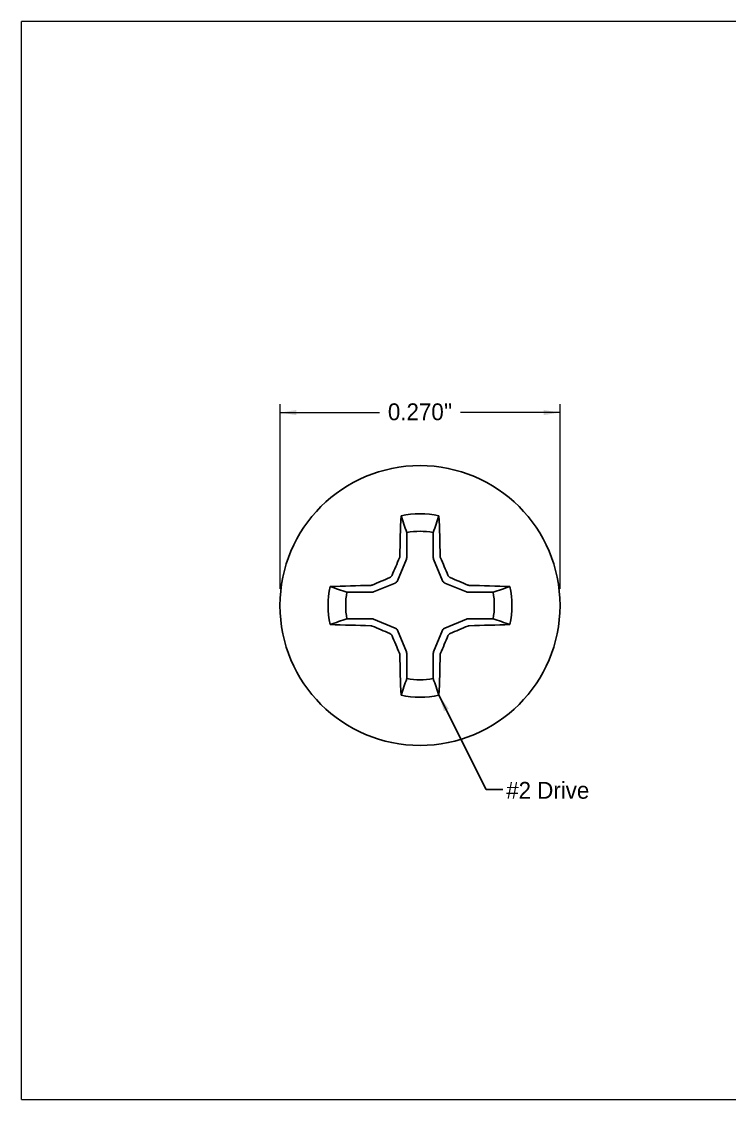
# Model space of a CAD drawing. Header units: inches. Extents: x 0.03 to 1.4, y 0.03 to 1.07.
# Drawn here: x 0.033 to 0.715, y 0.033 to 1.073 of the extents above; entities that cross this region are included whole.
import ezdxf

# ---------------------------------------------------------------- set-up
doc = ezdxf.new("R2010")
doc.units = ezdxf.units.IN
doc.header["$LTSCALE"] = 0.13
doc.header["$MEASUREMENT"] = 0
doc.linetypes.add('SLD-Solid', pattern=[0])
doc.styles.add('SLDTEXTSTYLE0', font='ARIAL.TTF', dxfattribs={"width": 0.948})
doc.styles.get("Standard").update_dxf_attribs({"font": 'ARIAL.TTF'})
doc.dimstyles.new('SLDDIMSTYLE0', dxfattribs={"dimtxt": 0.015774, "dimasz": 0.015774, "dimexe": 0, "dimexo": 0.0625, "dimgap": 0.003943, "dimtad": 0, "dimtih": 1, "dimtoh": 1, "dimdec": 3, "dimrnd": 1e-09, "dimzin": 0, "dimdsep": 46, "dimtxsty": 'SLDTEXTSTYLE0', "dimsah": 1, "dimcen": 0.09, "dimadec": 0, "dimazin": 0, "dimtfac": 1, "dimtdec": 3, "dimtofl": 0, "dimtmove": 0, "dimatfit": 3, "dimfxl": 1, "dimfrac": 2, "dimtolj": 1, "dimtzin": 12, "dimarcsym": 0})
doc.dimstyles.new('SLDDIMSTYLE1', dxfattribs={"dimtxt": 0.18, "dimasz": 0.015774, "dimexe": 0, "dimexo": 0.0625, "dimgap": 0, "dimtad": 0, "dimtih": 1, "dimtoh": 1, "dimdec": 0, "dimrnd": 1e-09, "dimzin": 0, "dimdsep": 46, "dimtxsty": 'STANDARD', "dimsah": 1, "dimcen": 0.09, "dimadec": 0, "dimazin": 0, "dimtfac": 0.015774, "dimtdec": 0, "dimtofl": 0, "dimtmove": 0, "dimatfit": 3, "dimfxl": 1, "dimfrac": 2, "dimtolj": 1, "dimtzin": 0, "dimarcsym": 0})

# ---------------------------------------------------------------- blocks, each defined once
blk = doc.blocks.new('_D')
at = {"color": 7, "linetype": 'SLD-Solid', "lineweight": 0}
for p, q in [((0.2817, 0.5253), (0.2817, 0.7034)), ((0.5517, 0.5253), (0.5517, 0.7034)), ((0.2817, 0.6952), (0.3776, 0.6952)), ((0.5517, 0.6952), (0.4557, 0.6952))]:
    blk.add_line(p, q, dxfattribs=at)
at = {"color": 7, "linetype": 'SLD-Solid', "lineweight": 18}
for points in [[(0.2817, 0.6952), (0.2974, 0.6928), (0.2974, 0.6977)], [(0.5517, 0.6952), (0.5359, 0.6977), (0.5359, 0.6928)]]:
    blk.add_solid(points, dxfattribs=at)
at = {"color": 7, "linetype": 'SLD-Solid', "lineweight": 18, "attachment_point": 1, "style": 'SLDTEXTSTYLE0'}
for s, insert, char_height in [('0.270', (0.3857, 0.7041), 0.01625), ('"', (0.4399, 0.7041), 0.0163)]:
    blk.add_mtext(s, dxfattribs=dict(at, insert=insert, char_height=char_height))

msp = doc.modelspace()

# ---------------------------------------------------------------- linework, layer by layer
at = {"color": 7, "linetype": 'SLD-Solid', "lineweight": 18}
for p, q in [((0.0325, 0.0325), (0.0325, 1.0725)), ((1.3975, 1.0725), (0.0325, 1.0725)), ((0.0325, 0.0325), (1.3975, 0.0325))]:
    msp.add_line(p, q, dxfattribs=at)
at = {"color": 7, "linetype": 'SLD-Solid', "lineweight": 25}
for p, q in [((0.4038732, 0.5795626), (0.4038732, 0.5552878)), ((0.4294463, 0.5552878), (0.4294463, 0.5795626)), ((0.4035699, 0.5537629), (0.3949408, 0.5329305)), ((0.4383787, 0.5329305), (0.4297497, 0.5537629)), ((0.3927843, 0.5307739), (0.3719519, 0.5221449)), ((0.4613677, 0.5221449), (0.4405353, 0.5307739)), ((0.370427, 0.5218416), (0.3461522, 0.5218416)), ((0.4871673, 0.5218416), (0.4628926, 0.5218416)), ((0.3461522, 0.4962684), (0.370427, 0.4962684)), ((0.3719519, 0.4959651), (0.3927843, 0.4873361)), ((0.4405353, 0.4873361), (0.4613677, 0.4959651)), ((0.4628926, 0.4962684), (0.4871673, 0.4962684)), ((0.3949408, 0.4851795), (0.4035699, 0.4643471)), ((0.4297497, 0.4643471), (0.4383787, 0.4851795)), ((0.4038732, 0.4628222), (0.4038732, 0.4385475)), ((0.4294463, 0.4385475), (0.4294463, 0.4628222))]:
    msp.add_line(p, q, dxfattribs=at)
msp.add_circle((0.4166598, 0.509055), 0.135, dxfattribs=at)
for centre, radius, start, end in [((2.4679486, 0.5156766), 2.0711408, 177.785626, 178.8674757), ((0.4166598, 0.509055), 0.0885599, 78.0709408, 101.9290592), ((-1.634629, 0.5156766), 2.0711408, 1.1325243, 2.214374), ((0.4166598, 0.509055), 0.0716576, 79.7211093, 100.2788907), ((2.5734503, -0.3839149), 2.3704825, 156.6638247, 157.107779), ((-1.7401307, -0.3839149), 2.3704825, 22.892221, 23.3361753), ((1.3096296, -1.6477355), 2.3704825, 112.892221, 113.3361753), ((-0.4763101, -1.6477355), 2.3704825, 66.6638247, 67.107779), ((0.4166598, 0.509055), 0.0885599, 168.0709408, 191.9290592), ((0.4100382, -1.5422338), 2.0711408, 91.1325243, 92.214374), ((0.4166598, 0.509055), 0.0716576, 169.7211093, 190.2788907), ((0.4232814, -1.5422338), 2.0711408, 87.785626, 88.8674757), ((0.4166598, 0.509055), 0.0716576, 349.7211093, 10.2788907), ((0.4166598, 0.509055), 0.0885599, 348.0709408, 11.9290592), ((0.4100382, 2.5603438), 2.0711408, 267.785626, 268.8674757), ((1.3096296, 2.6658455), 2.3704825, 246.6638247, 247.107779), ((-0.4763101, 2.6658455), 2.3704825, 292.892221, 293.3361753), ((0.4232814, 2.5603438), 2.0711408, 271.1325243, 272.214374), ((2.5734503, 1.4020249), 2.3704825, 202.892221, 203.3361753), ((-1.7401307, 1.4020249), 2.3704825, 336.6638247, 337.107779), ((2.4679486, 0.5024334), 2.0711408, 181.1325243, 182.214374), ((-1.634629, 0.5024334), 2.0711408, 357.785626, 358.8674757), ((0.4166598, 0.509055), 0.0716576, 259.7211093, 280.2788907), ((0.4166598, 0.509055), 0.0885599, 258.0709408, 281.9290592)]:
    msp.add_arc(centre, radius, start, end, dxfattribs=at)
for centre, major_axis, ratio, start_param, end_param in [((0.3998579, 0.5552939), (-0.0039387, 0.0007835), 0.996045029, 2.945999977, 3.33718533), ((0.4334616, 0.5552939), (0.0039387, 0.0007835), 0.996045029, 2.945999977, 3.33718533), ((0.391236, 0.5344787), (-0.0028411, 0.0028411), 0.995546167, 2.750469266, 3.532716041), ((0.4420835, 0.5344787), (0.0028411, 0.0028411), 0.995546167, 2.750469266, 3.532716041), ((0.3704209, 0.5258568), (-0.0007835, 0.0039387), 0.996045029, 2.945999977, 3.33718533), ((0.4628986, 0.5258568), (0.0007835, 0.0039387), 0.996045029, 2.945999977, 3.33718533), ((0.3704209, 0.4922532), (-0.0007835, -0.0039387), 0.996045029, 2.945999977, 3.33718533), ((0.4628986, 0.4922532), (0.0007835, -0.0039387), 0.996045029, 2.945999977, 3.33718533), ((0.391236, 0.4836313), (-0.0028411, -0.0028411), 0.995546167, 2.750469266, 3.532716041), ((0.4420835, 0.4836313), (0.0028411, -0.0028411), 0.995546167, 2.750469266, 3.532716041), ((0.3998579, 0.4628162), (-0.0039387, -0.0007835), 0.996045029, 2.945999977, 3.33718533), ((0.4334616, 0.4628162), (0.0039387, -0.0007835), 0.996045029, 2.945999977, 3.33718533)]:
    msp.add_ellipse(centre, major_axis=major_axis, ratio=ratio, start_param=start_param, end_param=end_param, dxfattribs=at)
for points in [[(0.4038732, 0.5795626), (0.4020339, 0.5849542), (0.4001942, 0.590332), (0.3983544, 0.5957024)], [(0.4294463, 0.5795626), (0.4312857, 0.5849542), (0.4331253, 0.590332), (0.4349652, 0.5957024)], [(0.3968816, 0.5550933), (0.3970882, 0.5555722), (0.3972021, 0.5560974), (0.3972124, 0.5566127)], [(0.4361072, 0.5566127), (0.4361175, 0.5560974), (0.4362313, 0.5555722), (0.4364379, 0.5550933)], [(0.3461522, 0.5218416), (0.3407606, 0.5236809), (0.3353828, 0.5255206), (0.3300124, 0.5273604)], [(0.3691021, 0.5285024), (0.3696174, 0.5285127), (0.3701426, 0.5286266), (0.3706215, 0.5288332)], [(0.462698, 0.5288332), (0.4631769, 0.5286266), (0.4637022, 0.5285127), (0.4642175, 0.5285024)], [(0.4871673, 0.5218416), (0.4925589, 0.5236809), (0.4979367, 0.5255206), (0.5033072, 0.5273604)], [(0.3461522, 0.4962684), (0.3407606, 0.4944291), (0.3353828, 0.4925895), (0.3300124, 0.4907496)], [(0.3706215, 0.4892768), (0.3701426, 0.4894835), (0.3696174, 0.4895973), (0.3691021, 0.4896076)], [(0.4642175, 0.4896076), (0.4637022, 0.4895973), (0.4631769, 0.4894835), (0.462698, 0.4892768)], [(0.4871673, 0.4962684), (0.492559, 0.4944291), (0.4979367, 0.4925895), (0.5033072, 0.4907496)], [(0.3972124, 0.4614973), (0.3972021, 0.4620126), (0.3970882, 0.4625379), (0.3968816, 0.4630168)], [(0.4364379, 0.4630168), (0.4362313, 0.4625379), (0.4361175, 0.4620126), (0.4361072, 0.4614973)], [(0.4038732, 0.4385475), (0.4020339, 0.4331558), (0.4001942, 0.4277781), (0.3983544, 0.4224076)], [(0.4294463, 0.4385475), (0.4312857, 0.4331558), (0.4331253, 0.4277781), (0.4349652, 0.4224076)]]:
    msp.add_open_spline(points, degree=3, dxfattribs=at)
for points in [[(0.3875146, 0.5360436), (0.3879235, 0.5362163), (0.3883098, 0.5364612), (0.3886415, 0.5367583), (0.3889731, 0.5370554), (0.3892591, 0.5374128), (0.389476, 0.5378009), (0.3895483, 0.5379303), (0.3896136, 0.5380638), (0.3896712, 0.5382002)], [(0.4436484, 0.5382002), (0.4438211, 0.5377913), (0.444066, 0.537405), (0.4443631, 0.5370733), (0.4446602, 0.5367417), (0.4450176, 0.5364556), (0.4454057, 0.5362388), (0.4455351, 0.5361665), (0.4456686, 0.5361012), (0.445805, 0.5360436)], [(0.3896712, 0.4799098), (0.3894985, 0.4803188), (0.3892535, 0.4807051), (0.3889565, 0.4810367), (0.3886594, 0.4813683), (0.388302, 0.4816544), (0.3879139, 0.4818712), (0.3877845, 0.4819436), (0.387651, 0.4820088), (0.3875146, 0.4820664)], [(0.445805, 0.4820664), (0.445396, 0.4818937), (0.4450097, 0.4816488), (0.4446781, 0.4813517), (0.4443465, 0.4810546), (0.4440604, 0.4806972), (0.4438436, 0.4803091), (0.4437712, 0.4801797), (0.443706, 0.4800462), (0.4436484, 0.4799098)]]:
    msp.add_open_spline(points, degree=3, knots=[0, 0, 0, 0, 0.00003392832448, 0.00003392832448, 0.00003392832448, 0.000067858491, 0.000067858491, 0.000067858491, 0.00007902940974, 0.00007902940974, 0.00007902940974, 0.00007902940974], dxfattribs=at)

# ---------------------------------------------------------------- texts
at = {"color": 7, "linetype": 'Continuous', "lineweight": 0, "insert": (0.4997699, 0.3388862), "char_height": 0.01625, "attachment_point": 1, "style": 'SLDTEXTSTYLE0'}
msp.add_mtext('#2 Drive', dxfattribs=at)

# ---------------------------------------------------------------- dimensions: what is measured, and where the dimension line sits
at = {"color": 7, "linetype": 'SLD-Solid', "lineweight": 18}
dim = msp.add_linear_dim(base=(0.5516598, 0.6952361), p1=(0.2816598, 0.509055), p2=(0.5516598, 0.509055), text='<>"', dimstyle='SLDDIMSTYLE0', dxfattribs=at)
dim.commit()
dim.dimension.update_dxf_attribs({"geometry": '_D', "text_midpoint": (0.4166598, 0.6952361), "dimtype": 160})

# ---------------------------------------------------------------- leaders
at = {"color": 7, "linetype": 'Continuous', "lineweight": 0}
msp.add_leader([(0.4349652, 0.4224076), (0.4803059, 0.3316853), (0.4965559, 0.3316853)], dimstyle='SLDDIMSTYLE1', dxfattribs=at)

doc.saveas('drawing.dxf')
